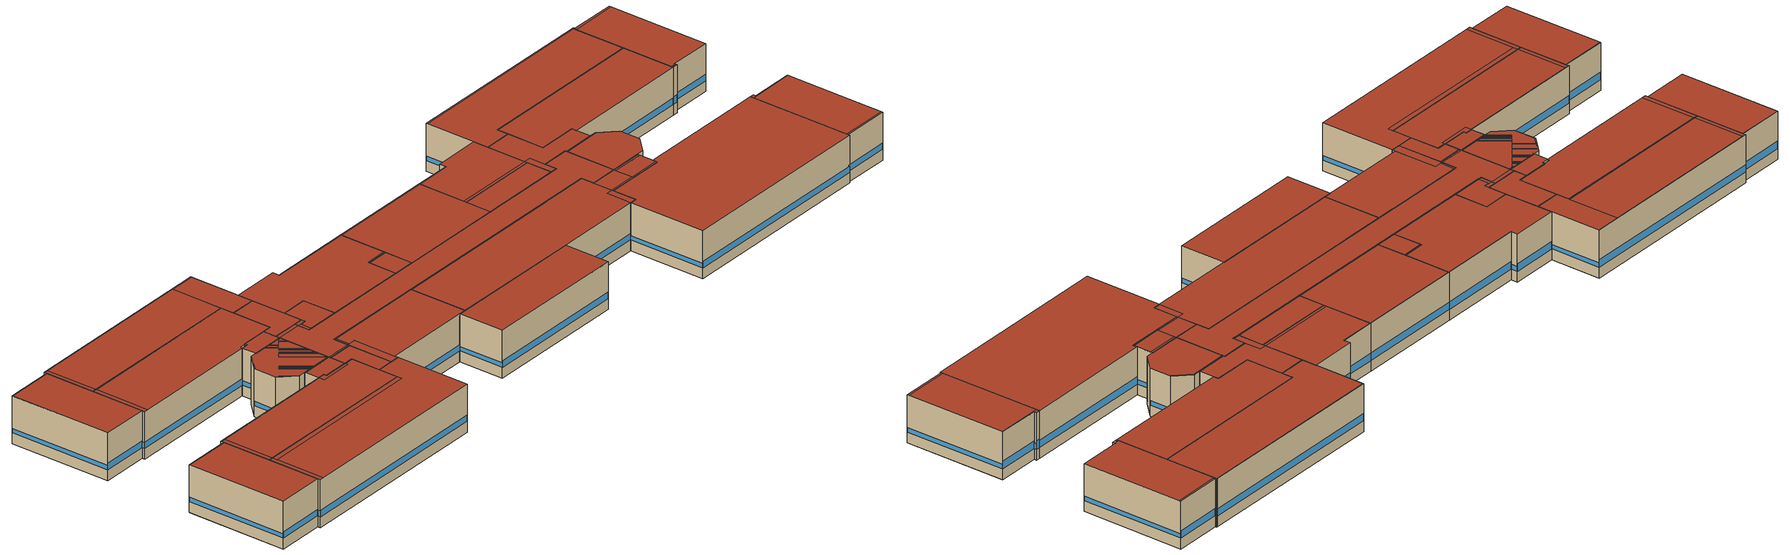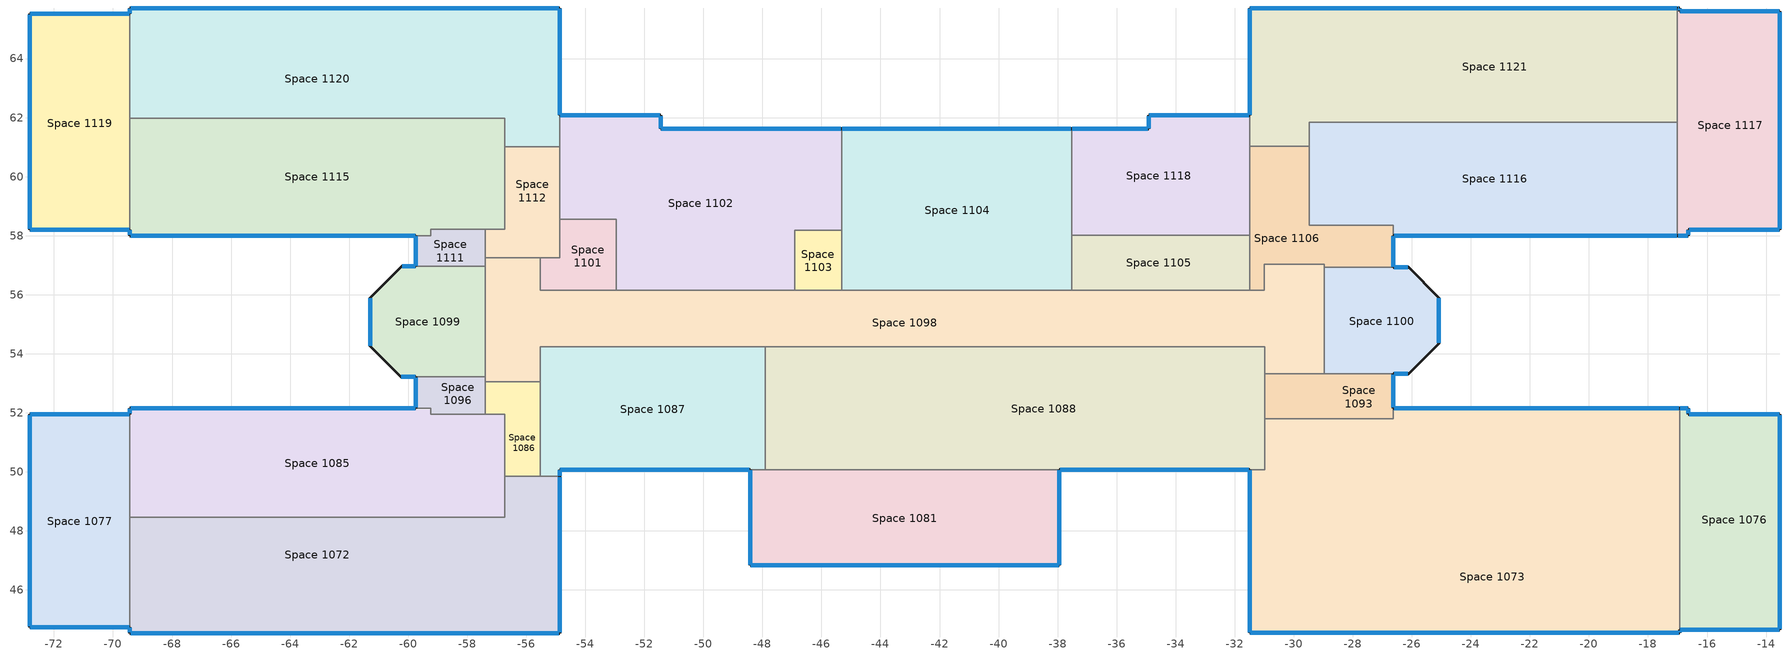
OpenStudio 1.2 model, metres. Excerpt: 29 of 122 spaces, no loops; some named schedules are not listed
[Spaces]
Space 1072
 floor ground: -56.73,44.54 -69.43,44.54 -69.43,48.47 -56.73,48.47 -56.73,49.85 z6.71; -54.87,49.85 -54.87,44.54 -56.73,44.54 -56.73,49.85 z6.71
 wall outside: -69.43,44.74 -69.43,44.54 -54.87,44.54 -54.87,49.85 z6.71:10.06
 wall to Space 1087: -54.87,49.85 -55.53,49.85 z6.71:10.06
 wall to Space 1077: -69.43,48.47 -69.43,44.74 z6.71:10.06
 wall to Space 1085: -56.73,49.85 -56.73,48.47 -69.43,48.47 z6.71:10.06
 wall to Space 1086: -55.53,49.85 -56.73,49.85 z6.71:10.06
 window: -69.4,44.54 -54.89,44.54 z7.47:7.9; -69.43,44.72 -69.43,44.57 z7.47:7.87; -54.87,44.57 -54.87,49.82 z7.47:7.77
 roof outside: -69.12,48.13 -56.73,48.13 -56.73,48.47 -69.12,48.47 z10.06; -69.12,44.54 -69.12,48.47 -69.43,48.47 -69.43,44.54 z10.06; -54.87,44.54 -54.87,49.85 -56.73,49.85 -56.73,48.13 -69.12,48.13 -69.12,44.54 z10.06
Space 1073
 floor ground: -16.93,52.11 -16.93,48.33 -29.63,48.33 -29.63,51.77 -28.97,51.77 -28.97,51.62 -27.12,51.62 -27.12,51.5 -26.71,51.5 -26.71,51.75 -26.62,51.75 -26.62,52.11 z6.71; -26.62,51.75 -26.71,51.75 -26.71,51.5 -27.12,51.5 -27.12,51.62 -28.97,51.62 -28.97,51.8 -26.62,51.8 -26.62,52.15 z6.71; -29.63,48.33 -16.93,48.33 -16.93,44.54 -29.63,44.54 z6.71; -31.14,50.03 -31.14,47.68 -31.5,47.68 -31.5,50.03 z6.71; -29.63,51.77 -29.63,44.54 -31.5,44.54 -31.5,47.68 -31.14,47.68 -31.14,50.03 -30.99,50.03 -30.99,51.77 z6.71; -16.93,52.15 -16.93,52.11 -26.62,52.11 -26.62,52.15 z6.71
 wall outside: -16.93,52.15 -26.62,52.15 / -31.5,50.08 -31.5,44.54 -16.93,44.54 -16.93,44.65 z6.71:10.06
 wall to Space 1076: -16.93,44.65 -16.93,52.15 z6.71:10.06
 wall to Space 1088: -30.99,51.8 -30.99,50.08 -31.5,50.08 z6.71:10.06
 wall to Space 1093: -26.62,52.15 -26.62,51.8 -30.99,51.8 z6.71:10.06
 window: -16.96,52.15 -26.6,52.15 z7.47:7.97; -31.47,44.54 -16.96,44.54 z7.47:7.9; -31.5,50.05 -31.5,44.57 z7.47:7.77; -16.93,44.57 -16.93,44.62 z7.47:8.04
 roof outside: -16.93,44.54 -16.93,52.15 -26.62,52.15 -26.62,51.8 -30.99,51.8 -30.99,50.08 -31.5,50.08 -31.5,44.54 z10.06; -16.93,44.54 -16.93,52.11 -26.62,52.11 -26.62,51.92 -26.62,51.9 -26.62,51.8 -30.99,51.8 -30.99,50.08 -31.5,50.08 -31.5,44.54 z10.06; -26.62,52.11 -16.93,52.11 -16.93,52.15 -26.62,52.15 -26.62,51.92 z10.06
Space 1076
 floor ground: -16.62,48.33 -16.62,44.74 -16.93,44.74 -16.93,44.65 -16.93,48.33 z6.71; -16.63,52.11 -16.63,51.95 -16.62,51.95 -16.62,48.33 -16.93,48.33 -16.93,52.11 z6.71; -13.53,44.84 -13.53,44.65 -16.93,44.65 -16.93,44.74 -16.62,44.74 -16.62,44.84 z6.71; -13.53,51.95 -13.53,51.91 -16.62,51.91 -16.62,51.95 z6.71; -13.53,51.91 -13.53,44.84 -16.62,44.84 -16.62,51.91 z6.71
 wall outside: -16.93,44.65 -13.53,44.65 -13.53,51.95 -16.63,51.95 -16.63,52.15 -16.93,52.15 z6.71:10.06
 window: -13.55,51.95 -16.61,51.95 z7.47:7.98; -16.66,52.15 -16.9,52.15 z7.47:8.07; -16.9,44.65 -13.55,44.65 z7.47:7.91; -16.63,51.98 -16.63,52.13 z7.47:7.87; -13.53,44.68 -13.53,51.92 z7.47:7.77
 roof outside: -13.53,44.65 -13.53,44.74 -16.9,44.74 -16.9,44.65 z10.06; -16.9,51.92 -13.53,51.92 -13.53,51.95 -16.63,51.95 -16.63,52.15 -16.93,52.15 -16.93,52.11 -16.9,52.11 z10.06; -16.9,44.65 -16.9,44.74 -13.53,44.74 -13.53,51.91 -16.9,51.91 -16.9,52.11 -16.93,52.11 -16.93,44.65 z10.06
Space 1077
 floor ground: -69.43,51.95 -69.43,51.91 -72.83,51.91 -72.83,51.95 z6.71; -69.43,51.91 -69.43,44.74 -72.83,44.74 -72.83,51.91 z6.71
 wall outside: -69.43,51.95 -72.83,51.95 -72.83,44.74 -69.43,44.74 z6.71:10.06
 wall to Space 1085: -69.43,48.47 -69.43,51.95 z6.71:10.06
 window: -69.45,51.95 -72.8,51.95 z7.47:7.98; -72.8,44.74 -69.45,44.74 z7.47:7.91; -72.83,51.92 -72.83,44.78 z7.47:7.77
 roof outside: -69.43,51.91 -69.43,51.95 -72.83,51.95 -72.83,51.91 z10.06; -69.43,44.74 -69.43,51.91 -72.83,51.91 -72.83,44.74 z10.06
Space 1081
 floor ground: -37.94,50.08 -37.94,50.03 -42.33,50.03 -42.33,50.08 z6.71; -37.94,50.03 -37.94,46.83 -48.41,46.83 -48.41,50.03 z6.71; -44,50.08 -44,50.03 -48.42,50.03 -48.42,50.08 z6.71
 wall outside: -48.42,50.08 -48.42,46.83 -37.94,46.83 -37.94,50.08 z6.71:10.06
 wall to Space 1087: -47.9,50.08 -48.42,50.08 z6.71:10.06
 wall to Space 1088: -37.94,50.08 -47.9,50.08 z6.71:10.06
 window: -48.39,46.83 -37.96,46.83 z7.47:7.9; -48.42,50.05 -48.42,46.85 / -37.94,46.85 -37.94,50.05 z7.47:7.77
 roof outside: -37.94,46.83 -37.94,50.08 -48.42,50.08 -48.42,46.83 z10.06
Space 1085
 floor ground: -69.43,52.15 -59.74,52.15 -59.74,52.11 -69.43,52.11 z6.71; -69.43,52.11 -59.24,52.11 -59.24,51.95 -56.73,51.95 -56.73,48.47 -69.43,48.47 z6.71
 wall outside: -59.74,52.15 -69.43,52.15 -69.43,51.95 z6.71:10.06
 wall to Space 1086: -56.73,49.85 -56.73,51.95 -57.4,51.95 z6.71:10.06
 wall to Space 1096: -57.4,51.95 -59.24,51.95 -59.24,52.15 -59.74,52.15 z6.71:10.06
 window: -59.77,52.15 -69.4,52.15 z7.47:7.97; -69.43,52.13 -69.43,51.98 z7.47:7.87
 roof outside: -69.12,48.47 -56.73,48.47 -56.73,51.9 -57.39,51.9 -57.39,51.75 -59.75,51.75 -59.75,52.11 -69.12,52.11 z10.06; -69.12,48.47 -69.12,52.11 -69.43,52.11 -69.43,48.47 z10.06; -59.75,52.11 -59.75,52.15 -69.43,52.15 -69.43,52.11 z10.06; -57.39,51.75 -57.39,51.95 -59.24,51.95 -59.24,52.15 -59.75,52.15 -59.75,52.11 -59.74,52.11 -59.74,51.75 z10.06
Space 1086
 floor ground: -56.73,52.11 -55.53,52.11 -55.53,49.85 -56.73,49.85 z6.71; -55.53,53.05 -55.53,52.11 -57.39,52.11 -57.39,53.05 z6.71; -56.73,52.11 -56.73,49.85 -56.73,51.95 -57.4,51.95 -57.4,52.11 z6.71
 wall to Space 1098: -55.53,53.05 -57.4,53.05 z6.71:10.06
 wall to Space 1087: -55.53,49.85 -55.53,53.05 z6.71:10.06
 wall to Space 1096: -57.4,53.05 -57.4,51.95 z6.71:10.06
 roof outside: -55.53,49.85 -55.53,53.05 -57.39,53.05 -57.39,51.95 -56.73,51.95 -56.73,49.85 z10.06
Space 1087
 floor ground: -47.9,54.24 -47.9,54.2 -55.52,54.2 -55.52,52.11 -55.53,52.11 -55.53,54.24 z6.71; -55.52,52.11 -55.52,50.03 -54.87,50.03 -54.87,49.85 -55.53,49.85 -55.53,52.11 z6.71; -55.52,54.2 -47.9,54.2 -47.9,50.08 -54.87,50.08 -54.87,50.03 -55.52,50.03 z6.71
 wall outside: -54.87,49.85 -54.87,50.08 -48.42,50.08 z6.71:10.06
 wall to Space 1098: -47.9,54.24 -55.53,54.24 -55.53,53.05 z6.71:10.06
 wall to Space 1088: -47.9,50.08 -47.9,54.24 z6.71:10.06
 window: -54.84,50.08 -48.44,50.08 z7.47:7.9; -54.87,49.87 -54.87,50.05 z7.47:7.85
 roof outside: -55.38,53.19 -55.38,54.19 -47.9,54.19 -47.9,54.24 -55.53,54.24 -55.53,53.19 z10.06; -54.87,49.85 -54.87,53.19 -55.53,53.19 -55.53,49.85 z10.06; -47.9,50.08 -47.9,54.19 -55.38,54.19 -55.38,53.19 -54.87,53.19 -54.87,50.08 z10.06
Space 1088
 floor ground: -44,54.2 -42.33,54.2 -42.33,50.08 -44,50.08 z6.71; -30.99,54.2 -30.99,50.08 -34.6,50.08 -34.6,54.2 z6.71; -34.6,54.2 -34.6,50.08 -42.33,50.08 -42.33,54.2 z6.71; -47.9,54.2 -44,54.2 -44,50.08 -47.9,50.08 z6.71; -30.99,54.24 -30.99,54.2 -47.9,54.2 -47.9,54.24 z6.71
 wall outside: -37.94,50.08 -31.5,50.08 z6.71:10.06
 wall to Space 1098: -30.99,53.32 -30.99,53.35 -30.99,54.24 -47.9,54.24 z6.71:10.06
 wall to Space 1093: -30.99,51.8 -30.99,53.32 z6.71:10.06
 window: -37.91,50.08 -31.52,50.08 z7.47:7.9
 roof outside: -30.99,54.19 -30.99,54.24 -47.9,54.24 -47.9,54.19 z10.06; -30.99,50.08 -30.99,51.91 -31.5,51.92 -31.5,50.08 z10.06; -31.5,50.08 -31.5,51.92 -30.99,51.92 -30.99,54.19 -47.9,54.19 -47.9,50.08 z10.06
Space 1093
 floor ground: -28.97,53.32 -28.97,51.8 -30.99,51.8 -30.99,53.32 z6.71; -26.62,53.32 -26.62,53.27 -28.97,53.27 -28.97,53.32 z6.71; -28.97,53.27 -26.62,53.27 -26.62,51.8 -28.97,51.8 z6.71
 wall outside: -26.62,52.15 -26.62,53.32 z6.71:10.06
 wall to Space 1100: -26.62,53.32 -28.97,53.32 z6.71:10.06
 wall to Space 1098: -28.97,53.32 -30.99,53.32 z6.71:10.06
 window: -26.62,52.18 -26.62,53.29 z7.47:7.78
 roof outside: -26.62,53.15 -26.62,53.32 -28.97,53.32 -28.97,53.15 z10.06; -26.62,51.92 -26.62,53.15 -28.97,53.15 -28.97,51.92 z10.06; -26.62,51.8 -26.62,51.9 -28.97,51.9 -28.97,51.91 -30.99,51.91 -30.99,51.8 z10.06; -30.99,51.92 -28.97,51.92 -28.97,53.32 -30.99,53.32 z10.06
Space 1096
 floor ground: -59.74,53.18 -57.4,53.18 -57.4,52.11 -59.24,52.11 -59.24,52.15 -59.74,52.15 z6.71; -57.4,52.11 -57.4,51.95 -59.24,51.95 -59.24,52.11 z6.71; -57.4,53.22 -57.4,53.18 -59.74,53.18 -59.74,53.22 z6.71
 wall outside: -59.74,53.22 -59.74,52.15 z6.71:10.06
 wall to Space 1099: -57.4,53.22 -59.74,53.22 z6.71:10.06
 wall to Space 1098: -57.4,53.05 -57.4,53.22 z6.71:10.06
 window: -59.74,53.19 -59.74,52.18 z7.47:7.78
 roof outside: -59.24,51.95 -57.4,51.95 -57.4,53.16 -59.74,53.16 -59.74,52.15 -59.24,52.15 z10.06; -57.4,53.16 -57.4,53.22 -59.74,53.22 -59.74,53.16 z10.06
Space 1098
 floor ground: -31.63,56.15 -31.63,56.11 -37.53,56.11 -37.53,56.15 z6.71; -46.91,56.15 -46.91,56.11 -52.94,56.11 -52.94,56.15 z6.71; -55.53,57.26 -55.53,57 -57.39,57 -57.39,56.88 -57.39,57.26 z6.71; -28.97,57.04 -28.97,53.32 -30.99,53.32 -30.99,54.2 -30.99,54.24 -55.53,54.24 -55.53,53.05 -57.39,53.05 -57.39,57 -55.53,57 -55.53,56.15 -54.89,56.15 -54.89,56.11 -31.63,56.11 -31.63,56.15 -30.99,56.15 -30.99,57.04 z6.71; -37.53,56.15 -37.53,56.11 -45.28,56.11 -45.28,56.15 z6.71
 wall to Space 1102: -46.91,56.15 -52.96,56.15 z6.71:10.06
 wall to Space 1103: -45.31,56.15 -46.91,56.15 z6.71:10.06
 wall to Space 1104: -37.53,56.15 -45.29,56.15 z6.71:10.06
 wall to Space 1105: -31.5,56.15 -37.53,56.15 z6.71:10.06
 wall to Space 1106: -28.97,56.93 -28.97,57.04 -30.99,57.04 -30.99,56.15 -31.5,56.15 z6.71:10.06
 wall to Space 1100: -28.97,53.32 -28.97,56.93 z6.71:10.06
 wall to Space 1099: -57.39,56.96 -57.4,53.22 z6.71:10.06
 wall to Space 1111: -57.39,57.26 -57.39,56.96 z6.71:10.06
 wall to Space 1112: -55.53,57.26 -57.39,57.26 z6.71:10.06
 wall to Space 1101: -52.96,56.15 -55.53,56.15 -55.53,57.26 z6.71:10.06
 roof outside: -30.99,56.1 -30.99,57.04 -30.99,56.15 -37.52,56.15 -37.52,56.1 z10.06; -57.39,53.19 -55.53,53.19 -55.53,54.24 -30.99,54.24 -30.99,53.32 -28.97,53.32 -28.97,56.98 -30.99,56.98 -30.99,56.1 -55.28,56.1 -55.28,56.15 -55.53,56.15 -55.53,56.96 -57.39,56.96 z10.06; -55.53,53.05 -55.53,53.19 -57.39,53.19 -57.39,53.05 z10.06; -45.29,56.1 -37.52,56.1 -37.52,56.15 -45.29,56.15 z10.06; -28.97,56.98 -28.97,57.04 -30.99,57.04 -30.99,56.98 z10.06; -57.39,56.96 -55.53,56.96 -55.53,57.26 -57.39,57.26 z10.06; -46.91,56.1 -46.91,56.15 -55.28,56.15 -55.28,56.1 z10.06
Space 1099
 floor ground: -57.39,56.96 -57.4,53.22 -60.25,53.22 -61.28,54.25 -61.28,55.9 -60.22,56.96 z6.71; -57.39,56.96 -57.39,56.88 -59.74,56.88 -59.74,56.96 z6.71; -57.39,56.88 -57.4,53.22 -60.25,53.22 -61.28,54.25 -61.28,55.84 -60.25,56.88 z6.71
 wall outside: -59.74,56.96 -60.22,56.96 -61.28,55.9 -61.28,54.25 -60.25,53.22 -59.74,53.22 z6.71:10.06
 wall to Space 1111: -57.39,56.96 -59.74,56.96 z6.71:10.06
 window: -59.77,56.96 -60.2,56.96 z7.47:8.03; -60.23,53.22 -59.77,53.22 z7.47:7.95; -61.28,55.87 -61.28,54.28 z7.47:7.78
 roof outside: -57.4,53.22 -57.39,56.96 -60.22,56.96 -61.28,55.9 -61.28,54.25 -60.25,53.22 z10.06; -57.39,56.86 -57.39,56.96 -59.74,56.96 -59.74,56.86 z10.06; -61.28,54.24 -61.28,55.84 -60.25,56.86 -59.74,56.86 -59.74,56.96 -60.22,56.96 -61.28,55.9 -61.28,54.25 z10.06; -57.4,53.22 -57.39,56.86 -60.25,56.86 -61.28,55.84 -61.28,54.24 -60.25,53.22 z10.06
Space 1100
 floor ground: -28.97,56.88 -26.11,56.88 -25.08,55.86 -25.08,54.35 -26.11,53.32 -28.97,53.32 z6.71; -26.62,56.93 -26.62,56.88 -28.97,56.88 -28.97,56.93 z6.71
 wall outside: -26.62,53.32 -26.11,53.32 -25.08,54.35 -25.08,55.9 -26.11,56.93 -26.62,56.93 z6.71:10.06
 wall to Space 1106: -26.62,56.93 -28.97,56.93 z6.71:10.06
 window: -26.14,56.93 -26.6,56.93 z7.47:8.02; -26.6,53.32 -26.14,53.32 z7.47:7.95; -25.08,54.37 -25.08,55.87 z7.47:7.78
 roof outside: -26.11,53.32 -25.08,54.35 -25.08,55.84 -26.11,56.86 -28.97,56.86 -28.97,53.32 z10.06; -26.62,56.86 -26.62,56.93 -28.97,56.93 -28.97,56.86 z10.06
Space 1101
 floor ground: -52.96,58.45 -52.96,56.15 -54.89,56.15 -54.88,57.26 -54.87,57.26 -54.87,58.01 -54.86,58.01 -54.86,58.45 z6.71; -54.89,57.26 -54.89,57 -55.53,57 -55.53,57.26 z6.71; -54.89,57 -54.89,56.15 -55.53,56.15 -55.53,57 z6.71; -52.96,58.56 -52.96,58.45 -54.86,58.45 -54.86,58.56 z6.71
 wall to Space 1112: -54.87,58.56 -54.87,57.26 -55.53,57.26 z6.71:10.06
 wall to Space 1102: -52.96,56.15 -52.96,58.56 -54.87,58.56 z6.71:10.06
 roof outside: -55.28,56.15 -55.28,56.95 -54.87,56.96 -55.53,56.96 -55.53,56.15 z10.06; -55.28,56.15 -52.96,56.15 -52.96,58.56 -54.87,58.56 -54.87,56.96 -55.28,56.95 z10.06; -54.87,56.96 -54.87,57.26 -55.53,57.26 -55.53,56.96 z10.06
Space 1102
 floor ground: -45.31,61.62 -45.31,61.57 -51.45,61.57 -51.45,61.62 z6.71; -51.45,62.03 -51.45,61.62 -51.45,61.57 -45.31,61.57 -45.31,58.19 -46.91,58.19 -46.91,58.15 -46.91,56.15 -52.94,56.15 -52.94,58.45 -52.96,58.45 -52.96,58.56 -54.86,58.56 -54.86,61.67 -53.25,61.67 -53.25,62.03 z6.71; -53.25,62.08 -53.25,61.67 -54.86,61.67 -54.86,62.08 z6.71
 wall outside: -45.31,61.62 -51.45,61.62 -51.45,62.08 -54.87,62.08 z6.71:10.06
 wall to Space 1120: -54.87,62.08 -54.87,61.01 z6.71:10.06
 wall to Space 1104: -45.31,58.19 -45.31,61.62 z6.71:10.06
 wall to Space 1103: -46.91,56.15 -46.91,58.19 -45.31,58.19 z6.71:10.06
 wall to Space 1112: -54.87,61.01 -54.87,58.56 z6.71:10.06
 window: -45.34,61.62 -51.43,61.62 z7.47:7.97; -51.48,62.08 -54.84,62.08 z7.47:7.98; -51.45,61.64 -51.45,62.05 z7.47:7.8
 roof outside: -45.31,61.57 -45.31,61.62 -51.45,61.62 -51.45,61.57 z10.06; -45.31,58.19 -45.31,58.26 -46.91,58.26 -46.91,58.19 z10.06; -46.91,56.15 -46.91,58.26 -45.31,58.26 -45.31,61.57 -51.45,61.57 -51.45,62.08 -54.87,62.08 -54.87,58.56 -52.96,58.56 -52.96,56.15 z10.06
Space 1103
 floor ground: -45.31,58.15 -45.31,56.15 -46.91,56.15 -46.91,58.15 z6.71
 wall to Space 1104: -45.31,56.15 -45.31,58.19 z6.71:10.06
 roof outside: -45.31,56.15 -45.31,58.19 -46.91,58.19 -46.91,56.15 z10.06
Space 1104
 floor ground: -45.28,61.57 -45.28,58.15 -45.31,58.15 -45.31,61.57 z6.71; -37.53,61.57 -37.53,56.15 -45.28,56.15 -45.28,58.15 -45.28,61.57 z6.71; -37.53,61.62 -37.53,61.57 -45.31,61.57 -45.31,61.62 z6.71
 wall outside: -37.53,61.62 -45.31,61.62 z6.71:10.06
 wall to Space 1118: -37.53,58.01 -37.53,61.62 z6.71:10.06
 wall to Space 1105: -37.53,56.15 -37.53,58.01 z6.71:10.06
 window: -37.55,61.62 -45.29,61.62 z7.47:7.97
 roof outside: -45.31,61.57 -37.53,61.57 -37.53,61.62 -45.31,61.62 z10.06; -37.53,56.15 -37.53,61.57 -45.29,61.57 -45.29,56.15 z10.06
Space 1105
 floor ground: -31.5,58.01 -31.5,57.13 -31.63,57.13 -31.63,58.01 z6.71; -31.5,57.13 -31.5,56.15 -31.63,56.15 -31.63,57.13 z6.71; -31.63,58.01 -31.63,56.15 -37.53,56.15 -37.52,58.01 z6.71
 wall to Space 1118: -31.5,58.01 -37.53,58.01 z6.71:10.06
 wall to Space 1106: -31.5,56.15 -31.5,58.01 z6.71:10.06
 roof outside: -31.5,56.15 -31.5,58.01 -37.52,58.01 -37.52,56.15 z10.06
Space 1106
 floor ground: -28.97,57.13 -28.97,56.93 -28.97,57.04 -30.99,57.04 -30.99,56.15 -31.5,56.15 -31.5,57.13 z6.71; -29.48,61.03 -29.48,58.36 -29.39,58.36 -29.39,58.31 -28.97,58.31 -28.97,57.13 -31.5,57.13 -31.5,61.03 z6.71; -26.62,58.36 -26.62,57.96 -28.97,57.96 -28.97,58.31 -29.39,58.31 -29.39,58.36 z6.71; -26.62,57.96 -26.62,56.93 -28.97,56.93 -28.97,57.96 z6.71
 wall outside: -26.62,56.93 -26.62,58 z6.71:10.06
 wall to Space 1118: -31.5,61.03 -31.5,58.01 z6.71:10.06
 wall to Space 1121: -29.48,61.03 -31.5,61.03 z6.71:10.06
 wall to Space 1116: -26.62,58 -26.62,58.36 -29.48,58.36 -29.48,61.03 z6.71:10.06
 window: -26.62,56.95 -26.62,57.98 z7.47:7.78
 roof outside: -30.99,56.15 -30.99,57.04 -30.99,58.2 -31.5,58.2 -31.5,56.15 z10.06; -26.62,56.93 -26.62,58.36 -29.48,58.36 -29.48,61.03 -31.5,61.03 -31.5,58.2 -30.99,58.2 -30.99,57.04 -28.97,57.04 -28.97,56.98 -28.97,56.93 z10.06
Space 1111
 floor ground: -57.39,58.01 -57.39,56.96 -59.74,56.96 -59.74,58 -59.24,58 -59.24,58.01 z6.71; -57.39,58.21 -57.39,58.01 -59.24,58.01 -59.24,58.21 z6.71
 wall outside: -59.74,58 -59.74,56.96 z6.71:10.06
 wall to Space 1115: -57.39,58.21 -59.24,58.21 -59.24,58 -59.74,58 z6.71:10.06
 wall to Space 1112: -57.39,57.26 -57.39,58.21 z6.71:10.06
 window: -59.74,57.98 -59.74,56.98 z7.47:7.78
 roof outside: -57.39,56.96 -57.39,58.17 -59.24,58.17 -59.24,58 -59.74,58 -59.74,56.96 z10.06
Space 1112
 floor ground: -54.89,58.01 -54.89,57.26 -57.39,57.26 -57.39,58.01 -56.73,58.01 z6.71; -56.73,58.01 -57.39,58.01 -57.39,58.21 -56.73,58.21 -56.73,61.01 z6.71; -54.87,61.01 -54.87,58.07 -54.87,58.01 -56.73,58.01 -56.73,61.01 z6.71
 wall to Space 1115: -56.73,61.01 -56.73,58.21 -57.39,58.21 z6.71:10.06
 wall to Space 1120: -54.87,61.01 -56.73,61.01 z6.71:10.06
 roof outside: -54.87,57.26 -54.87,61.01 -56.73,61.01 -56.73,58.17 -57.39,58.17 -57.39,57.26 z10.06
Space 1115
 floor ground: -56.73,61.98 -56.73,58.21 -59.24,58.21 -59.24,58.01 -69.43,58.01 -69.43,61.98 z6.71
 wall outside: -69.43,58.2 -69.43,58 -59.74,58 z6.71:10.06
 wall to Space 1119: -69.43,61.98 -69.43,58.2 z6.71:10.06
 wall to Space 1120: -56.73,61.01 -56.73,61.98 -69.43,61.98 z6.71:10.06
 window: -69.4,58 -59.77,58 z7.47:7.9; -69.43,58.18 -69.43,58.03 z7.47:7.87
 roof outside: -56.73,61.95 -56.73,61.98 -69.12,61.98 -69.12,61.95 z10.06; -59.74,58 -59.74,58.17 -59.24,58.17 -59.24,58.21 -56.73,58.21 -56.73,61.95 -69.12,61.95 -69.12,58 z10.06; -69.12,58 -69.12,61.98 -69.43,61.98 -69.43,58 z10.06
Space 1116
 floor ground: -17.01,61.83 -17.01,58 -26.62,58 -26.62,58.36 -29.39,58.36 -29.39,61.83 z6.71; -29.48,61.83 -29.39,61.83 -29.39,58.36 -29.48,58.36 z6.71
 wall outside: -26.62,58 -17.01,58 z6.71:10.06
 wall to Space 1121: -17.01,61.83 -29.48,61.83 -29.48,61.03 z6.71:10.06
 wall to Space 1117: -17.01,58 -17.01,61.83 z6.71:10.06
 window: -26.6,58 -17.03,58 z7.47:7.9
 roof outside: -17.01,58 -17.01,61.83 -29.48,61.83 -29.48,58.36 -26.62,58.36 -26.62,58 z10.06
Space 1117
 floor ground: -16.93,65.62 -16.93,65.61 -16.91,65.61 -16.91,58 -17.01,58 -17.01,65.62 z6.71; -13.53,65.61 -13.53,65.42 -16.91,65.42 -16.91,65.61 z6.71; -13.53,65.42 -13.53,58.2 -16.63,58.2 -16.63,58.06 -16.91,58.06 -16.91,65.42 z6.71
 wall outside: -17.01,58 -16.63,58 -16.63,58.2 -13.53,58.2 -13.53,65.61 -16.93,65.61 -16.93,65.71 -17.01,65.71 z6.71:10.06
 wall to Space 1121: -17.01,65.71 -17.01,61.83 z6.71:10.06
 window: -16.96,65.71 -16.98,65.71 z7.47:8.94; -13.55,65.61 -16.9,65.61 z7.47:7.98; -16.98,58 -16.66,58 z7.47:7.97; -16.61,58.2 -13.55,58.2 z7.47:7.91; -13.53,58.24 -13.53,65.57 z7.47:7.77; -16.93,65.63 -16.93,65.69 z7.47:8.04; -16.63,58.03 -16.63,58.18 z7.47:7.87
 roof outside: -13.53,65.47 -13.53,65.61 -16.93,65.61 -16.93,65.47 z10.06; -16.9,58 -16.9,58.16 -16.63,58.16 -16.63,58.2 -13.53,58.2 -13.53,65.47 -16.93,65.47 -16.93,65.67 -17.01,65.67 -17.01,58 z10.06
Space 1118
 floor ground: -34.91,62.03 -31.63,62.03 -31.63,58.44 -31.91,58.44 -31.91,58.13 -37.52,58.13 -37.52,58.01 -37.53,58.01 -37.53,61.57 -34.91,61.57 z6.71; -33.1,62.08 -33.1,62.03 -34.91,62.03 -34.91,61.57 -37.53,61.57 -37.53,61.62 -34.91,61.62 -34.91,62.08 z6.71; -31.63,58.44 -31.63,58.01 -37.52,58.01 -37.52,58.13 -31.91,58.13 -31.91,58.44 z6.71; -31.5,62.03 -31.5,58.01 -31.63,58.01 -31.63,62.03 z6.71
 wall outside: -31.5,62.08 -34.91,62.08 -34.91,61.62 -37.53,61.62 z6.71:10.06
 wall to Space 1121: -31.5,61.03 -31.5,62.08 z6.71:10.06
 window: -34.94,61.62 -37.5,61.62 / -31.52,62.08 -34.89,62.08 z7.47:7.98; -34.91,62.05 -34.91,61.64 z7.47:7.8
 roof outside: -34.91,61.57 -34.91,61.62 -37.53,61.62 -37.53,61.57 z10.06; -31.5,58.01 -31.5,58.2 -37.52,58.2 -37.52,58.01 z10.06; -31.5,58.2 -31.5,62.08 -34.91,62.08 -34.91,61.57 -37.52,61.57 -37.52,58.2 z10.06
Space 1119
 floor ground: -72.83,65.42 -69.43,65.42 -69.43,58.21 -72.83,58.21 z6.71; -69.43,65.51 -69.43,65.42 -72.83,65.42 -72.83,65.51 z6.71
 wall outside: -69.43,65.51 -72.83,65.51 -72.83,58.2 -69.43,58.2 z6.71:10.06
 wall to Space 1120: -69.43,61.98 -69.43,65.51 z6.71:10.06
 window: -69.45,65.51 -72.8,65.51 z7.47:7.98; -72.8,58.2 -69.45,58.2 z7.47:7.91; -72.83,65.48 -72.83,58.24 z7.47:7.77
 roof outside: -69.43,58.2 -69.43,65.47 -72.83,65.47 -72.83,58.2 z10.06; -69.43,65.47 -69.43,65.51 -72.83,65.51 -72.83,65.47 z10.06
Space 1120
 floor ground: -56.73,65.62 -54.87,65.62 -54.87,61.01 -56.73,61.01 z6.71; -54.87,65.71 -54.87,65.62 -69.43,65.62 -69.43,65.71 z6.71; -56.73,65.62 -56.73,61.01 -56.73,61.98 -69.43,61.98 -69.43,65.62 z6.71
 wall outside: -54.87,62.08 -54.87,65.71 -69.43,65.71 -69.43,65.51 z6.71:10.06
 window: -54.89,65.71 -69.4,65.71 z7.47:7.97; -69.43,65.69 -69.43,65.54 z7.47:7.87; -54.87,62.1 -54.87,65.69 z7.47:7.77
 roof outside: -56.73,61.98 -56.73,65.67 -69.12,65.67 -69.12,61.98 z10.06; -69.12,61.98 -69.12,65.67 -69.43,65.67 -69.43,61.98 z10.06; -54.87,65.67 -54.87,65.71 -69.43,65.71 -69.43,65.67 z10.06; -54.87,61.01 -54.87,65.67 -56.73,65.67 -56.73,61.01 z10.06
Space 1121
 floor ground: -17.01,65.62 -17.01,61.83 -29.39,61.83 -29.39,65.62 z6.71; -29.39,65.62 -29.39,61.83 -29.48,61.83 -29.48,61.03 -31.5,61.03 -31.5,62.03 -31.5,65.62 z6.71; -17.01,65.71 -17.01,65.62 -31.5,65.62 -31.5,64.21 -31.5,65.71 z6.71
 wall outside: -17.01,65.71 -31.5,65.71 -31.5,62.08 z6.71:10.06
 window: -17.03,65.71 -31.47,65.71 z7.47:7.97; -31.5,65.69 -31.5,62.1 z7.47:7.77
 roof outside: -17.01,65.67 -17.01,65.71 -31.5,65.71 -31.5,65.67 z10.06; -29.48,61.03 -29.48,61.83 -17.01,61.83 -17.01,65.67 -31.5,65.67 -31.5,61.03 z10.06
[Site]
Site 1: Latitude {deg}=44.12; Longitude {deg}=-77.53; Time Zone {hr}=-5; Elevation {m}=86
[SizingPeriod:DesignDay] Barometric Pressure {Pa}=100296; Sky Clearness=0; Rain Indicator=0; Snow Indicator=0; Day of Month=21; Daylight Saving Time Indicator=0; Dry-Bulb Temperature Range Modifier Type=DefaultMultipliers
Name | Maximum Dry-Bulb Temperature {C} | Daily Dry-Bulb Temperature Range {deltaC} | Humidity Indicating Conditions at Maximum Dry-Bulb {BasedOnField A3} | Wind Speed {m/s} | Wind Direction {deg} | Month | Day Type | Humidity Indicating Type | Solar Model Indicator | ASHRAE Taub | ASHRAE Taud
Trenton Ann Clg .4% Condns DB=>MWB | 29.2 | 9.9 | 22.1 | 5.1 | 220 | 7 | SummerDesignDay | Wetbulb | ASHRAETau | 0.459 | 2.014
Trenton Ann Clg .4% Condns WB=>MDB | 27.5 | 9.9 | 23.5 | 5.1 | 220 | 7 | SummerDesignDay | Wetbulb | ASHRAETau | 0.459 | 2.014
Trenton Ann Hum_n 99.6% Condns DP=>MCDB | -21 | 0 | -27.1 | 2.9 | 50 | 1 | WinterDesignDay | Dewpoint | ASHRAEClearSky
Trenton Ann Clg .4% Condns DP=>MDB | 26 | 9.9 | 22.2 | 5.1 | 220 | 7 | SummerDesignDay | Dewpoint | ASHRAETau | 0.459 | 2.014
[Building]
Secondary School: North Axis {deg}=-0; Space Type=NECB-Classroom/lecture/training; Default Construction Set=vintage 2 Set; Default Schedule Set=NECB-D
[Construction]
000_ExtSlabCarpet_4in_ClimateZone 1-8: MAT-CC05 4 HW CONCRETE, CP02 CARPET PAD
000_Exterior Door: 000_F08 Metal surface, 000_I01 25mm insulation board
000_Exterior Window: 000_Clear 3mm, 000_Air 13mm, 000_Clear 3mm
000_Interior Ceiling: 000_M11 100mm lightweight concrete, 000_F05 Ceiling air space resistance, 000_F16 Acoustic tile
000_Interior Door; 000_Interior Partition: 000_G05 25mm wood
000_Interior Floor: 000_F16 Acoustic tile, 000_F05 Ceiling air space resistance, 000_M11 100mm lightweight concrete
000_Interior Wall: 000_G01a 19mm gypsum board, 000_F04 Wall air space resistance, 000_G01a 19mm gypsum board
000_Interior Window: 000_Clear 3mm
MNECB Ref Underground Floor 6.136: MNECB Ref Polystyrene 25mm, MNECB Ref concrete 100mm
MNECB Ref Underground Wall 9.659: MNECB Ref Polystyrene 44mm, MNECB Ref concrete 100mm
MNECB Ref Roof 13.858: MNECB Ref Gravel 50mm, MNECB Built-up Roof 9.5mm, MNECB Ref Polystyrene 62mm, MNECB Ref Metal
MNECB Ref Wall 11.837: MNECB Ref Brick 100mm, MNECB Ref Airspace 25mm, MNECB Ref Polystyrene 46mm, MNECB Ref Gypsum 17mm
MNECB_ExtWindow: MNECB Ref Simple Glazing System
Vintage 4 Ref Deck Roof RSI 0.7: MNECB Ref Gravel 50mm, MNECB Built-up Roof 9.5mm, MNECB Ref Metal, 000 G05 25mm wood
Vintage 2 Ref Deck Roof RSI 1.76: MNECB Ref Gravel 50mm, MNECB Built-up Roof 9.5mm, MNECB Ref Polystyrene 46mm, 000_F08 Metal surface, 000 G05 25mm wood 1
Vintage 4 Concrete Wall RSI 0.88: MNECB Ref Brick 100mm, MNECB Ref Airspace 25mm, 000 G05 25mm wood, Mass NonRes Wall Insulation-0.93, 000_G01a 19mm gypsum board
Vintage 2 Concrete Wall RSI 2.11: MNECB Ref Brick 100mm, MNECB Ref Airspace 25mm, 000 G05 25mm wood, Mass NonRes Wall Insulation-2.20, 000_G01a 19mm gypsum board
Vintage 4 U=4.0: Vintage 4 Window
Vintage 2 U=3.2: Vintage 2 Window
[DefaultConstructionSet] Interior Partition Construction=000_Interior Partition
Name | Default Exterior Surface Constructions | Default Interior Surface Constructions | Default Ground Contact Surface Constructions | Default Exterior SubSurface Constructions | Default Interior SubSurface Constructions
MNECB_ASHRAE90.1_ClimateZone6_ConstSet | ASHRAE_90.1-2004_ClimateZone 5-6 (s_scho)_Exterior_DefSurfCons 1 | 000_Interior_DefSurfCons 7 | 000_Ground_DefSurfCons 7 | ASHRAE_90.1-2004_ClimateZone 5-6 (s_scho)_Exterior_DefSubCons 1 | 000_Interior_DefSubCons 7
vintage 4 Set | ASHRAE_90.1-2004_ClimateZone 5-6 (s_scho)_Exterior_DefSurfCons 2 | 000_Interior_DefSurfCons 8 | 000_Ground_DefSurfCons 8 | ASHRAE_90.1-2004_ClimateZone 5-6 (s_scho)_Exterior_DefSubCons 2 | 000_Interior_DefSubCons 8
vintage 2 Set | ASHRAE_90.1-2004_ClimateZone 5-6 (s_scho)_Exterior_DefSurfCons 4 | 000_Interior_DefSurfCons 10 | 000_Ground_DefSurfCons 10 | ASHRAE_90.1-2004_ClimateZone 5-6 (s_scho)_Exterior_DefSubCons 4 | 000_Interior_DefSubCons 10
[DefaultSubSurfaceConstructions] Tubular Daylight Dome Construction=000_Interior Window; Tubular Daylight Diffuser Construction=000_Interior Window
Name | Fixed Window Construction | Operable Window Construction | Door Construction | Glass Door Construction | Skylight Construction
ASHRAE_90.1-2004_ClimateZone 5-6 (s_scho)_Exterior_DefSubCons 1 | MNECB_ExtWindow | MNECB_ExtWindow | 000_Exterior Door | 000_Exterior Window | 000_Exterior Window
000_Interior_DefSubCons 7; 000_Interior_DefSubCons 8; 000_Interior_DefSubCons 10 | 000_Interior Window | 000_Interior Window | 000_Interior Door | 000_Exterior Window | 000_Exterior Window
ASHRAE_90.1-2004_ClimateZone 5-6 (s_scho)_Exterior_DefSubCons 2 | Vintage 4 U=4.0 | Vintage 4 U=4.0 | 000_Exterior Door | Vintage 4 U=4.0 | Vintage 4 U=4.0
ASHRAE_90.1-2004_ClimateZone 5-6 (s_scho)_Exterior_DefSubCons 4 | Vintage 2 U=3.2 | Vintage 2 U=3.2 | 000_Exterior Door | Vintage 4 U=4.0 | Vintage 4 U=4.0
[DefaultSurfaceConstructions]
Name | Floor Construction | Wall Construction | Roof Ceiling Construction
ASHRAE_90.1-2004_ClimateZone 5-6 (s_scho)_Exterior_DefSurfCons 1 | 000_ExtSlabCarpet_4in_ClimateZone 1-8 | MNECB Ref Wall 11.837 | MNECB Ref Roof 13.858
000_Interior_DefSurfCons 7; 000_Interior_DefSurfCons 8; 000_Interior_DefSurfCons 10 | 000_Interior Floor | 000_Interior Wall | 000_Interior Ceiling
000_Ground_DefSurfCons 7; 000_Ground_DefSurfCons 8; 000_Ground_DefSurfCons 10 | MNECB Ref Underground Floor 6.136 | MNECB Ref Underground Wall 9.659 | 000_ExtSlabCarpet_4in_ClimateZone 1-8
ASHRAE_90.1-2004_ClimateZone 5-6 (s_scho)_Exterior_DefSurfCons 2 | 000_ExtSlabCarpet_4in_ClimateZone 1-8 | Vintage 4 Concrete Wall RSI 0.88 | Vintage 4 Ref Deck Roof RSI 0.7
ASHRAE_90.1-2004_ClimateZone 5-6 (s_scho)_Exterior_DefSurfCons 4 | 000_ExtSlabCarpet_4in_ClimateZone 1-8 | Vintage 2 Concrete Wall RSI 2.11 | Vintage 2 Ref Deck Roof RSI 1.76
[Material]
Name | Roughness | Thickness | Conductivity | Density | Specific Heat | Thermal Absorptance | Solar Absorptance | Visible Absorptance
000_F08 Metal surface | Smooth | 0.0008 | 45.28 | 7824 | 500
000_F16 Acoustic tile | MediumSmooth | 0.0191 | 0.06 | 368 | 590
000_G01a 19mm gypsum board | MediumSmooth | 0.019 | 0.16 | 800 | 1090
000_G05 25mm wood; 000 G05 25mm wood; 000 G05 25mm wood 1 | MediumSmooth | 0.0254 | 0.15 | 608 | 1630
000_I01 25mm insulation board | MediumRough | 0.0254 | 0.03 | 43 | 1210
000_M11 100mm lightweight concrete | MediumRough | 0.1016 | 0.53 | 1280 | 840
MAT-CC05 4 HW CONCRETE | Rough | 0.1016 | 1.311 | 2240 | 836.8 | 0.9 | 0.7 | 0.7
Mass NonRes Wall Insulation-0.93 | MediumRough | 0.0248085 | 0.049 | 265 | 836.8 | 0.9 | 0.7 | 0.7
Mass NonRes Wall Insulation-2.20 | MediumRough | 0.087261 | 0.049 | 265 | 836.8 | 0.9 | 0.7 | 0.7
MNECB Ref Gypsum 17mm | Smooth | 0.01716 | 0.16025 | 800.897 | 1088.321 | 0.9 | 0.92 | 0.92
MNECB Built-up Roof 9.5mm | VeryRough | 0.0095 | 0.1634 | 1121.29 | 1465.048 | 0.9 | 0.7 | 0.7
MNECB Ref Gravel 50mm | VeryRough | 0.0508 | 1.80282 | 1601.794 | 837.17 | 0.9 | 0.7 | 0.7
MNECB Ref Polystyrene 25mm | MediumRough | 0.02487 | 0.02885 | 28.832 | 1213.897
MNECB Ref Polystyrene 44mm | MediumRough | 0.04398 | 0.02885 | 28.832 | 1213.897
MNECB Ref Polystyrene 62mm | MediumRough | 0.06236 | 0.02885 | 28.832 | 1213.897
MNECB Ref Polystyrene 46mm | MediumRough | 0.0462359 | 0.02885 | 28.832 | 1213.897
MNECB Ref concrete 100mm | MediumRough | 0.1016 | 1.80282 | 2242.512 | 837.17
MNECB Ref Metal | Smooth | 0.0015 | 62.7066 | 7832.773 | 502.302 | 0.9 | 0.2 | 0.2
MNECB Ref Brick 100mm | MediumRough | 0.1016 | 1.311 | 2082.332 | 795.312
[Material:AirGap]
Name | Thermal Resistance
000_F04 Wall air space resistance | 0.15
000_F05 Ceiling air space resistance | 0.18
MNECB Ref Airspace 25mm | 0.1717
[Material:NoMass]
CP02 CARPET PAD: Roughness=VeryRough; Thermal Resistance=0.2165; Thermal Absorptance=0.9; Solar Absorptance=0.7; Visible Absorptance=0.8
[WindowMaterial:Gas]
000_Air 13mm: Gas Type=Air; Thickness=0.0127
[WindowMaterial:Glazing]
000_Clear 3mm: Optical Data Type=SpectralAverage; Thickness=0.003; Solar Transmittance at Normal Incidence=0.837; Front Side Solar Reflectance at Normal Incidence=0.075; Back Side Solar Reflectance at Normal Incidence=0.075; Visible Transmittance at Normal Incidence=0.898; Front Side Visible Reflectance at Normal Incidence=0.081; Back Side Visible Reflectance at Normal Incidence=0.081; Infrared Transmittance at Normal Incidence=0; Front Side Infrared Hemispherical Emissivity=0.84; Back Side Infrared Hemispherical Emissivity=0.84; Conductivity=0.9
[WindowMaterial:SimpleGlazingSystem] Visible Transmittance=0.21
Name | U-Factor {W/m2-K} | Solar Heat Gain Coefficient
MNECB Ref Simple Glazing System | 1.154 | 0.64
Vintage 4 Window | 4 | 0.5
Vintage 2 Window | 3.2 | 0.5
[DefaultScheduleSet] People Activity Level Schedule=SecondarySchool_Activity
Name | Hours of Operation Schedule | Number of People Schedule | Lighting Schedule | Electric Equipment Schedule | Hot Water Equipment Schedule | Other Equipment Schedule
NECB-D | NECB-D-Fan | NECB-D-Occ | NECB-D-Ltg | NECB-D-Equ | NECB-D-HW | NECB-D-Proc
NECB-A | NECB-A-Fan | NECB-A-Occ | NECB-A-Ltg | NECB-A-Equ | NECB-A-HW | NECB-A-Proc
[DesignSpecification:OutdoorAir]
Name | Outdoor Air Flow per Person {m3/s-person} | Outdoor Air Flow per Floor Area {m3/s-m2}
NECB-Classroom/lecture/training-D-oa | 0 | 0.00278292
NECB-Electrical/Mechanical-*-oa; NECB-Corr. < 2.4m wide-*-oa; NECB-Stairway-*-oa; NECB-Washroom-*-oa |  | 0.000304977
NECB-Lobby - other-C-oa |  | 0.0041172
NECB-Office - enclosed-A-oa |  | 0.000432051
[ElectricEquipment]
Name | Electric Equipment Definition | Space or SpaceType
NECB-Classroom/lecture/training-sched-D-elec | NECB-Classroom/lecture/training-sched-D-elec_def | NECB-Classroom/lecture/training
NECB-Electrical/Mechanical-sched-*-elec | NECB-Electrical/Mechanical-sched-*-elec_def | NECB-Electrical/Mechanical
NECB-Corr. < 2.4m wide-sched-*-elec | NECB-Corr. < 2.4m wide-sched-*-elec_def | NECB-Corr. < 2.4m wide
NECB-Stairway-sched-*-elec | NECB-Stairway-sched-*-elec_def | NECB-Stairway
NECB-Lobby - other-sched-C-elec | NECB-Lobby - other-sched-C-elec_def | NECB-Lobby - other
NECB-Washroom-sched-*-elec | NECB-Washroom-sched-*-elec_def | NECB-Washroom
NECB-Office - enclosed-sched-A-elec | NECB-Office - enclosed-sched-A-elec_def | NECB-Office - enclosed
[ElectricEquipment:Definition] Design Level Calculation Method=Watts/Area
Name | Watts per Space Floor Area {W/m2}
NECB-Classroom/lecture/training-sched-D-elec_def | 5
NECB-Electrical/Mechanical-sched-*-elec_def; NECB-Lobby - other-sched-C-elec_def; NECB-Washroom-sched-*-elec_def | 1
NECB-Corr. < 2.4m wide-sched-*-elec_def; NECB-Stairway-sched-*-elec_def | 0
NECB-Office - enclosed-sched-A-elec_def | 7.5
[Lights]
Name | Lights Definition | Space or SpaceType
NECB-Classroom/lecture/training-sched-D-lights | NECB-Classroom/lecture/training-sched-D-lights_def | NECB-Classroom/lecture/training
NECB-Electrical/Mechanical-sched-*-lights | NECB-Electrical/Mechanical-sched-*-lights_def | NECB-Electrical/Mechanical
NECB-Corr. < 2.4m wide-sched-*-lights | NECB-Corr. < 2.4m wide-sched-*-lights_def | NECB-Corr. < 2.4m wide
NECB-Stairway-sched-*-lights | NECB-Stairway-sched-*-lights_def | NECB-Stairway
NECB-Lobby - other-sched-C-lights | NECB-Lobby - other-sched-C-lights_def | NECB-Lobby - other
NECB-Washroom-sched-*-lights | NECB-Washroom-sched-*-lights_def | NECB-Washroom
NECB-Office - enclosed-sched-A-lights | NECB-Office - enclosed-sched-A-lights_def | NECB-Office - enclosed
[Lights:Definition] Design Level Calculation Method=Watts/Area
Name | Watts per Space Floor Area {W/m2}
NECB-Classroom/lecture/training-sched-D-lights_def; NECB-Electrical/Mechanical-sched-*-lights_def | 13.3
NECB-Corr. < 2.4m wide-sched-*-lights_def | 8.4
NECB-Stairway-sched-*-lights_def | 7.4
NECB-Lobby - other-sched-C-lights_def | 9.7
NECB-Washroom-sched-*-lights_def | 10.5
NECB-Office - enclosed-sched-A-lights_def | 11.9
[People]
Name | People Definition | Space or SpaceType
NECB-Classroom/lecture/training-sched-D-people | NECB-Classroom/lecture/training-sched-D-people_def | NECB-Classroom/lecture/training
NECB-Electrical/Mechanical-sched-*-people | NECB-Electrical/Mechanical-sched-*-people_def | NECB-Electrical/Mechanical
NECB-Corr. < 2.4m wide-sched-*-people | NECB-Corr. < 2.4m wide-sched-*-people_def | NECB-Corr. < 2.4m wide
NECB-Stairway-sched-*-people | NECB-Stairway-sched-*-people_def | NECB-Stairway
NECB-Lobby - other-sched-C-people | NECB-Lobby - other-sched-C-people_def | NECB-Lobby - other
NECB-Washroom-sched-*-people | NECB-Washroom-sched-*-people_def | NECB-Washroom
NECB-Office - enclosed-sched-A-people | NECB-Office - enclosed-sched-A-people_def | NECB-Office - enclosed
[People:Definition] Number of People Calculation Method=Area/Person; Fraction Radiant=0.3
Name | Space Floor Area per Person {m2/person}
NECB-Classroom/lecture/training-sched-D-people_def | 7.5
NECB-Electrical/Mechanical-sched-*-people_def | 200
NECB-Corr. < 2.4m wide-sched-*-people_def; NECB-Stairway-sched-*-people_def | 100
NECB-Lobby - other-sched-C-people_def | 10
NECB-Washroom-sched-*-people_def | 30
NECB-Office - enclosed-sched-A-people_def | 20
[SpaceInfiltration:DesignFlowRate] Schedule=Always_On; Design Flow Rate {m3/s}=0; Flow per Exterior Surface Area {m3/s-m2}=0.00035
Name | Space or SpaceType | Design Flow Rate Calculation Method
Space Infiltration Design Flow Rate 1 | NECB-Classroom/lecture/training | Flow/ExteriorWallArea
Space Infiltration Design Flow Rate 3 | NECB-Corr. < 2.4m wide | Flow/ExteriorWallArea
Space Infiltration Design Flow Rate 4 | NECB-Electrical/Mechanical | Flow/ExteriorWallArea
Space Infiltration Design Flow Rate 5 | NECB-Lobby - other | Flow/ExteriorWallArea
Space Infiltration Design Flow Rate 6 | NECB-Office - enclosed | Flow/ExteriorWallArea
Space Infiltration Design Flow Rate 7 | NECB-Stairway | Flow/Space
Space Infiltration Design Flow Rate 8 | NECB-Washroom | Flow/ExteriorWallArea
[SpaceType] Default Construction Set=vintage 2 Set
Name | Default Schedule Set | Design Specification Outdoor Air Object
NECB-Classroom/lecture/training | NECB-D | NECB-Classroom/lecture/training-D-oa
NECB-Electrical/Mechanical | NECB-D | NECB-Electrical/Mechanical-*-oa
NECB-Corr. < 2.4m wide | NECB-D | NECB-Corr. < 2.4m wide-*-oa
NECB-Stairway | NECB-D | NECB-Stairway-*-oa
NECB-Lobby - other | NECB-D | NECB-Lobby - other-C-oa
NECB-Washroom | NECB-D | NECB-Washroom-*-oa
NECB-Office - enclosed | NECB-A | NECB-Office - enclosed-A-oa
[ThermostatSetpoint:DualSetpoint]
SecondarySchool_Thermostat: Heating Setpoint Temperature Schedule=NECB-D-Htg 1; Cooling Setpoint Temperature Schedule=NECB-D-Clg
[BuildingStory]
Building Story 3
[Space] Building Story=Building Story 3
Name | Space Type | Default Construction Set | Thermal Zone
Space 1072; Space 1085 | NECB-Office - enclosed | vintage 4 Set | Second- Southwest Office Zone
Space 1073 | NECB-Office - enclosed | vintage 4 Set | Second- Southeast Office Zone
Space 1076 | NECB-Classroom/lecture/training | MNECB_ASHRAE90.1_ClimateZone6_ConstSet | Second- Southeast Classroom Zone
Space 1077 | NECB-Classroom/lecture/training | vintage 4 Set | Second- Southwest Classroom Zone
Space 1081 | NECB-Lobby - other | vintage 4 Set | Second- South Exterior Lobby Zone
Space 1086; Space 1112 | NECB-Corr. < 2.4m wide | vintage 4 Set | Second- West Entrance Zone
Space 1087; Space 1088 | NECB-Office - enclosed | vintage 4 Set | Second- South Interior Office Zone
Space 1093 | NECB-Electrical/Mechanical | vintage 4 Set | Second- East Entrance Zone
Space 1096; Space 1111 | NECB-Electrical/Mechanical | vintage 4 Set | Second- West Entrance Zone
Space 1098 | NECB-Corr. < 2.4m wide | vintage 4 Set | Second- Core Interior Zone
Space 1099 | NECB-Stairway | vintage 4 Set | Second- West Entrance Zone
Space 1100 | NECB-Stairway | vintage 4 Set | Second- East Entrance Zone
Space 1101 | NECB-Electrical/Mechanical | vintage 4 Set | Second- Core Interior Zone
Space 1102; Space 1118 | NECB-Washroom | vintage 4 Set | Second- North Zone
Space 1103; Space 1104 | NECB-Office - enclosed | vintage 4 Set | Second- North Zone
Space 1105 | NECB-Electrical/Mechanical | vintage 4 Set | Second- North Zone
Space 1106 | NECB-Corr. < 2.4m wide | vintage 4 Set | Second- East Entrance Zone
Space 1115; Space 1120 | NECB-Office - enclosed | vintage 4 Set | Second- Northwest Office Zone
Space 1116; Space 1121 | NECB-Office - enclosed | vintage 4 Set | Second- Northeast Office Zone
Space 1117 | NECB-Classroom/lecture/training | vintage 4 Set | Second- Northeast Classroom Zone
Space 1119 | NECB-Classroom/lecture/training | vintage 4 Set | Second- Northwest Classroom Zone
[ThermalZone] Thermostat=SecondarySchool_Thermostat; Use Ideal Air Loads=No
Second- Northwest Classroom Zone; Second- Northwest Office Zone; Second- North Zone; Second- Northeast Office Zone; Second- Northeast Classroom Zone; Second- Southeast Classroom Zone; Second- Southeast Office Zone; Second- South Interior Office Zone; Second- South Exterior Lobby Zone; Second- Southwest Office Zone; Second- Southwest Classroom Zone; Second- West Entrance Zone; Second- East Entrance Zone; Second- Core Interior Zone
[HotWaterEquipment]
Name | Hot Water Equipment Definition | Space or SpaceType
NECB-Classroom/lecture/training-sched-D-hw | NECB-Classroom/lecture/training-sched-D-hw_def | NECB-Classroom/lecture/training
NECB-Electrical/Mechanical-sched-*-hw | NECB-Electrical/Mechanical-sched-*-hw_def | NECB-Electrical/Mechanical
NECB-Corr. < 2.4m wide-sched-*-hw | NECB-Corr. < 2.4m wide-sched-*-hw_def | NECB-Corr. < 2.4m wide
NECB-Stairway-sched-*-hw | NECB-Stairway-sched-*-hw_def | NECB-Stairway
NECB-Lobby - other-sched-C-hw | NECB-Lobby - other-sched-C-hw_def | NECB-Lobby - other
NECB-Washroom-sched-*-hw; Hot Water Equipment 2; Hot Water Equipment 3; Hot Water Equipment 7 | NECB-Washroom-sched-*-hw_def | NECB-Washroom
NECB-Office - enclosed-sched-A-hw | NECB-Office - enclosed-sched-A-hw_def | NECB-Office - enclosed
[HotWaterEquipment:Definition] Design Level Calculation Method=Watts/Area
Name | Watts per Space Floor Area {W/m2}
NECB-Classroom/lecture/training-sched-D-hw_def | 65
NECB-Electrical/Mechanical-sched-*-hw_def; NECB-Corr. < 2.4m wide-sched-*-hw_def; NECB-Stairway-sched-*-hw_def; NECB-Lobby - other-sched-C-hw_def; NECB-Washroom-sched-*-hw_def | 0
NECB-Office - enclosed-sched-A-hw_def | 90
[Schedule:Ruleset]
Always_On: Default Day Schedule=Always_On Default Schedule; Summer Design Day Schedule=Always_On Summer Design Day; Winter Design Day Schedule=Always_On Winter Design Day
SecondarySchool_Activity: Default Day Schedule=SecondarySchool_Activity Default Schedule; Summer Design Day Schedule=SecondarySchool_Activity Summer Design Day; Winter Design Day Schedule=SecondarySchool_Activity Winter Design Day
NECB-D-Fan: Default Day Schedule=Schedule Day 28
NECB-D-Occ: Default Day Schedule=Schedule Day 25
NECB-D-Ltg: Default Day Schedule=Schedule Day 26
NECB-D-Equ: Default Day Schedule=Schedule Day 27
NECB-D-HW: Default Day Schedule=Schedule Day 32
NECB-D-Proc: Default Day Schedule=Schedule Day 29
NECB-A-Fan: Default Day Schedule=Schedule Day 4
NECB-A-Occ: Default Day Schedule=Schedule Day 1
NECB-A-Ltg: Default Day Schedule=Schedule Day 2
NECB-A-Equ: Default Day Schedule=Schedule Day 3
NECB-A-HW: Default Day Schedule=Schedule Day 8
NECB-A-Proc: Default Day Schedule=Schedule Day 5
NECB-D-Clg: Default Day Schedule=Schedule Day 30
NECB-D-Htg 1: Default Day Schedule=Schedule Day 33
[Schedule:Day]
Always_On Default Schedule; Schedule Day 28; Schedule Day 25; Schedule Day 26; Schedule Day 27; Schedule Day 32; Schedule Day 29; Schedule Day 33: 24, 0, 0
Always_On Winter Design Day; Always_On Summer Design Day: 24, 0, 1
SecondarySchool_Activity Default Schedule: 7, 0, 71.4704, 24, 0, 71.4704
SecondarySchool_Activity Winter Design Day; SecondarySchool_Activity Summer Design Day: 24, 0, 120
[Schedule:Rule] Date Specification Type=DateRange; Start Month=1; Start Day=1; End Month=12; End Day=31
Name | Schedule Ruleset | Rule Order | Day Schedule | Apply Sunday | Apply Monday | Apply Tuesday | Apply Wednesday | Apply Thursday | Apply Friday | Apply Saturday
Always_On Rule 1 | Always_On | 0 | Always_On Rule 1 Day Schedule | Yes | Yes | Yes | Yes | Yes | Yes | Yes
SecondarySchool_Activity Rule 1 | SecondarySchool_Activity | 0 | SecondarySchool_Activity Rule 1 Day Schedule | Yes | Yes | Yes | Yes | Yes | Yes | Yes
sunNECB-D-Fanrule | NECB-D-Fan | 0 | sunNECB-D-Fan 1 | Yes | No | No | No | No | No | No
satNECB-D-Fanrule | NECB-D-Fan | 1 | satNECB-D-Fan 1 | No | No | No | No | No | No | Yes
wkdNECB-D-Fan rule | NECB-D-Fan | 2 | wkdNECB-D-Fan 1 | No | Yes | Yes | Yes | Yes | Yes | No
sunNECB-D-Occrule | NECB-D-Occ | 0 | sunNECB-D-Occ 1 | Yes | No | No | No | No | No | No
satNECB-D-Occrule | NECB-D-Occ | 1 | satNECB-D-Occ 1 | No | No | No | No | No | No | Yes
wkdNECB-D-Occ rule | NECB-D-Occ | 2 | wkdNECB-D-Occ 1 | No | Yes | Yes | Yes | Yes | Yes | No
sunNECB-D-Ltgrule | NECB-D-Ltg | 0 | sunNECB-D-Ltg 1 | Yes | No | No | No | No | No | No
satNECB-D-Ltgrule | NECB-D-Ltg | 1 | satNECB-D-Ltg 1 | No | No | No | No | No | No | Yes
wkdNECB-D-Ltg rule | NECB-D-Ltg | 2 | wkdNECB-D-Ltg 1 | No | Yes | Yes | Yes | Yes | Yes | No
sunNECB-D-Equrule | NECB-D-Equ | 0 | sunNECB-D-Equ 1 | Yes | No | No | No | No | No | No
satNECB-D-Equrule | NECB-D-Equ | 1 | satNECB-D-Equ 1 | No | No | No | No | No | No | Yes
wkdNECB-D-Equ rule | NECB-D-Equ | 2 | wkdNECB-D-Equ 1 | No | Yes | Yes | Yes | Yes | Yes | No
sunNECB-D-HWrule | NECB-D-HW | 0 | sunNECB-D-HW 1 | Yes | No | No | No | No | No | No
satNECB-D-HWrule | NECB-D-HW | 1 | satNECB-D-HW 1 | No | No | No | No | No | No | Yes
wkdNECB-D-HW rule | NECB-D-HW | 2 | wkdNECB-D-HW 1 | No | Yes | Yes | Yes | Yes | Yes | No
sunNECB-D-Procrule | NECB-D-Proc | 0 | sunNECB-D-Proc 1 | Yes | No | No | No | No | No | No
satNECB-D-Procrule | NECB-D-Proc | 1 | satNECB-D-Proc 1 | No | No | No | No | No | No | Yes
wkdNECB-D-Proc rule | NECB-D-Proc | 2 | wkdNECB-D-Proc 1 | No | Yes | Yes | Yes | Yes | Yes | No
sunNECB-D-Htgrule 1 | NECB-D-Htg 1 | 0 | sunNECB-D-Htg 2 | Yes | No | No | No | No | No | No
